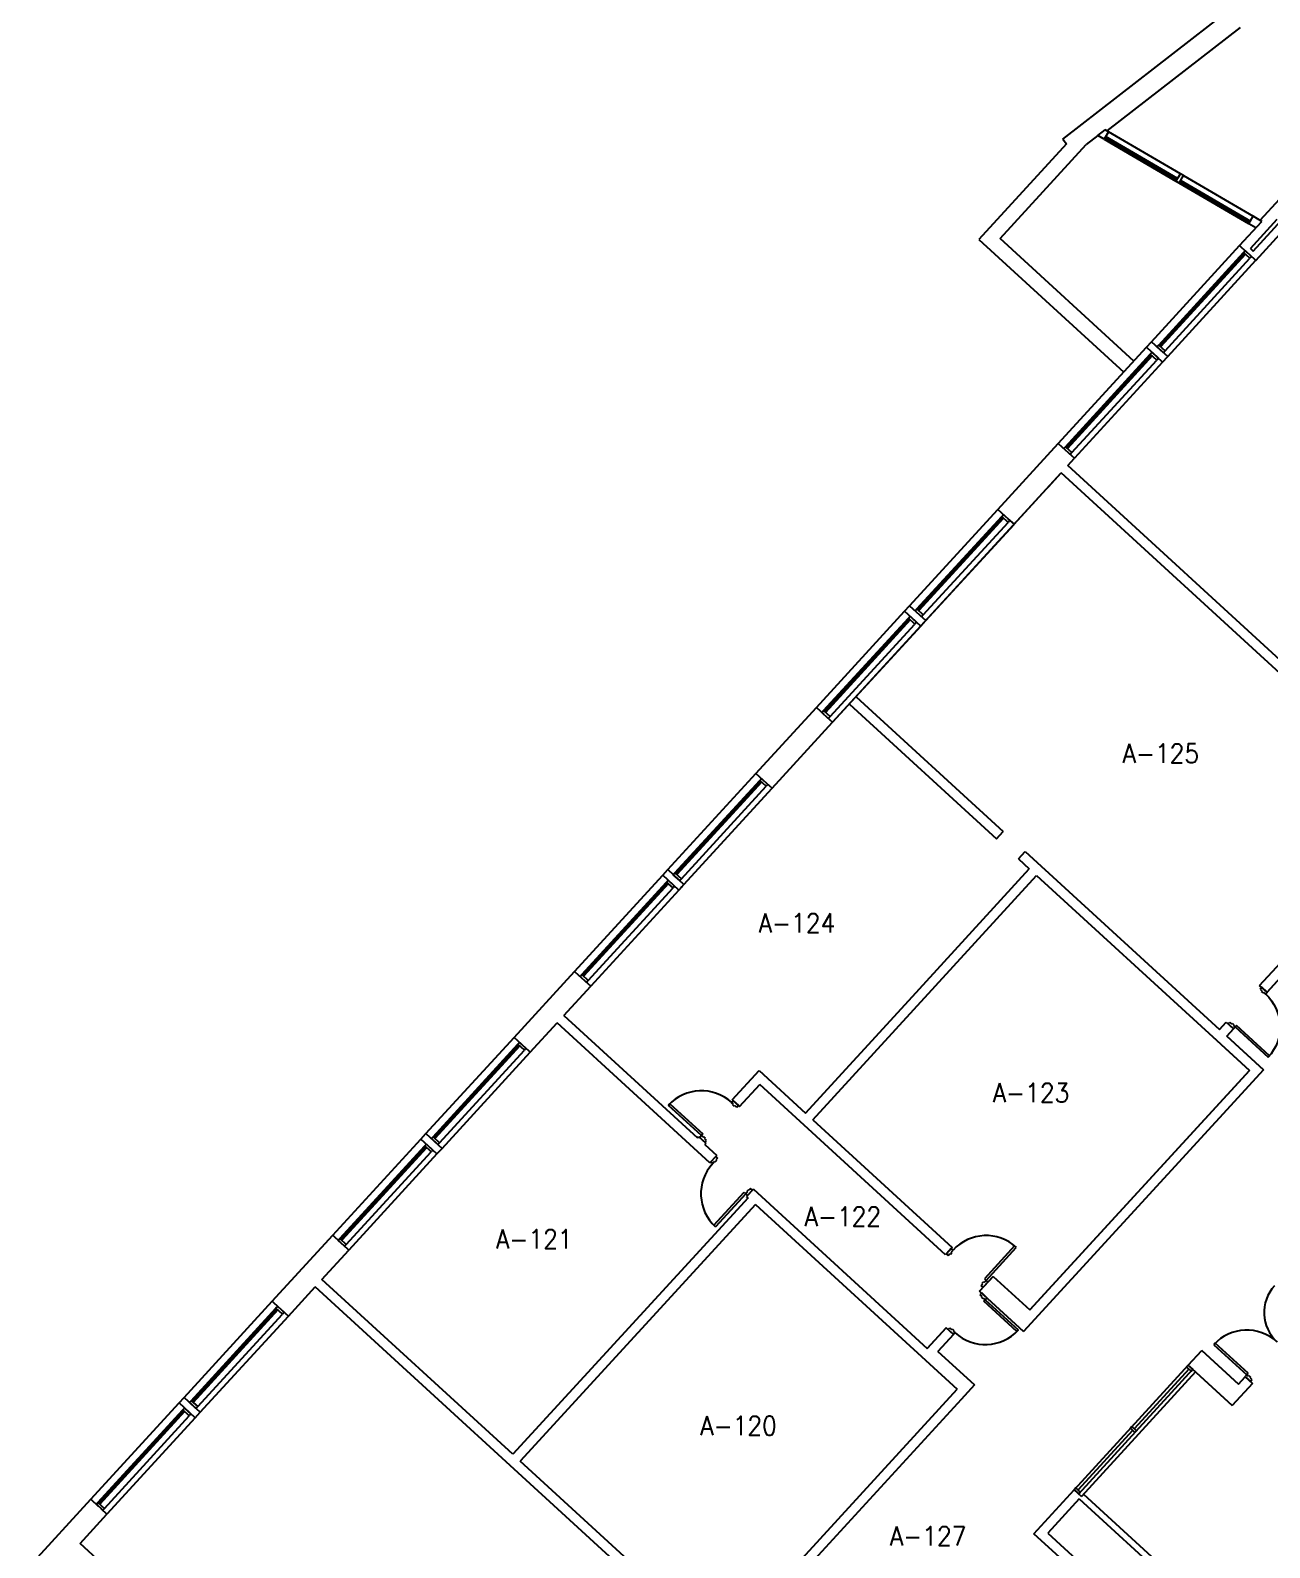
# Model space of a CAD drawing. Header units: inches. Extents: x -2 to 15026, y -1056 to 7065.
# Drawn here: x 570 to 1567, y 636 to 1857 of the extents above; entities that cross this region are included whole.
import ezdxf
from ezdxf.enums import TextEntityAlignment as Align

# ---------------------------------------------------------------- set-up
doc = ezdxf.new("R2010")
doc.units = ezdxf.units.IN
doc.header["$LTSCALE"] = 48
doc.header["$MEASUREMENT"] = 0
doc.layers.get('0').update_dxf_attribs({"linetype": 'CONTINUOUS'})
for name, color, linetype in [('A-DOOR', 5, 'CONTINUOUS'), ('A-GLAZ', 1, 'CONTINUOUS'), ('A-GLAZ-DETL', 5, 'CONTINUOUS'), ('A-WALL', 7, 'CONTINUOUS'), ('A-WALL-SILL', 3, 'CONTINUOUS'), ('SP-RMNO', 7, 'CONTINUOUS'), ('SP-ROOM', 7, 'CONTINUOUS'), ('SP-ROOMF', 7, 'CONTINUOUS')]:
    doc.layers.add(name, color=color, linetype=linetype)
doc.styles.add('ROMANS', font='ROMANS', dxfattribs={"width": 0.78})

# ---------------------------------------------------------------- blocks, each defined once
blk = doc.blocks.new('FMGRM1')
at = {"style": 'ROMANS', "width": 0.9}
for tag, p in [('DATA1', (0, -0.284)), ('DATA2', (0, -0.443)), ('DATA3', (0, -0.602)), ('DATA4', (0, -0.762)), ('DATA5', (0, -0.921))]:
    blk.add_attdef(tag, text='', height=0.117, dxfattribs=at).set_placement(p, align=Align.CENTER)
at = {"layer": 'SP-RMNO', "style": 'ROMANS', "width": 0.9}
blk.add_attdef('RMNUMB', text='', height=0.16, dxfattribs=at).set_placement((0, 0), align=Align.MIDDLE)

msp = doc.modelspace()

# ---------------------------------------------------------------- linework, layer by layer
at = {"layer": 'A-DOOR', "linetype": 'Continuous'}
for p, q in [((1560.8, 1087.2), (1559.4, 1085.7)), ((1565, 1083.3), (1560.8, 1087.2)), ((1559.4, 1085.7), (1560.9, 1084.4)), ((1560.9, 1084.4), (1560.4, 1083.9)), ((1560.4, 1083.9), (1561.8, 1082.7)), ((1561.8, 1082.7), (1562.2, 1083.1)), ((1562.2, 1083.1), (1563.7, 1081.8)), ((1563.7, 1081.8), (1565, 1083.3)), ((1533.8, 1057.7), (1535.1, 1059.2)), ((1538, 1053.8), (1533.8, 1057.7)), ((1535.1, 1059.2), (1536.5, 1057.8)), ((1536.5, 1057.8), (1537, 1058.3)), ((1537, 1058.3), (1538.3, 1057)), ((1538.3, 1057), (1537.9, 1056.6)), ((1537.9, 1056.6), (1539.4, 1055.3)), ((1539.4, 1055.3), (1538, 1053.8)), ((1540.5, 1056.6), (1539.4, 1055.3)), ((1539.4, 1055.3), (1565.9, 1030.9)), ((1567.1, 1032.2), (1540.5, 1056.6)), ((1565.9, 1030.9), (1567.1, 1032.2)), ((1083.5, 992.2), (1084.6, 993.5)), ((1110, 967.9), (1083.5, 992.2)), ((1084.6, 993.5), (1111.2, 969.2)), ((1134.3, 994.4), (1135.7, 995.9)), ((1135.8, 993.1), (1134.3, 994.4)), ((1135.3, 992.6), (1135.8, 993.1)), ((1136.7, 991.4), (1135.3, 992.6)), ((1135.7, 995.9), (1139.9, 992)), ((1137.1, 991.8), (1136.7, 991.4)), ((1138.6, 990.5), (1137.1, 991.8)), ((1139.9, 992), (1138.6, 990.5)), ((1110, 967.9), (1108.7, 966.4)), ((1108.7, 966.4), (1112.9, 962.5)), ((1111.2, 969.2), (1110, 967.9)), ((1111.4, 966.6), (1110, 967.9)), ((1111.9, 967), (1111.4, 966.6)), ((1113.2, 965.8), (1111.9, 967)), ((1112.8, 965.3), (1113.2, 965.8)), ((1114.2, 964), (1112.8, 965.3)), ((1112.9, 962.5), (1114.2, 964)), ((1117.6, 946.8), (1121.5, 951)), ((1119.1, 945.5), (1117.6, 946.8)), ((1120.4, 946.9), (1119.1, 945.5)), ((1120.9, 946.5), (1120.4, 946.9)), ((1122.2, 947.8), (1120.9, 946.5)), ((1121.5, 951), (1123, 949.7)), ((1123, 949.7), (1121.7, 948.3)), ((1121.7, 948.3), (1122.2, 947.8)), ((1120, 895.8), (1144.4, 922.3)), ((1145.7, 921.1), (1121.3, 894.6)), ((1144.4, 922.3), (1145.7, 921.1)), ((1147, 922.6), (1145.7, 921.1)), ((1145.7, 921.1), (1147.1, 919.8)), ((1147.8, 924.4), (1146.5, 923)), ((1146.5, 923), (1147, 922.6)), ((1147.1, 919.8), (1151, 924)), ((1148.2, 923.9), (1147.8, 924.4)), ((1149.5, 925.4), (1148.2, 923.9)), ((1151, 924), (1149.5, 925.4)), ((1121.3, 894.6), (1120, 895.8)), ((1362, 879.2), (1337.7, 852.6)), ((1363.3, 878), (1362, 879.2)), ((1311, 877.1), (1307.1, 872.9)), ((1307.1, 872.9), (1308.6, 871.5)), ((1308.6, 871.5), (1309.9, 873)), ((1309.9, 873), (1310.4, 872.5)), ((1310.4, 872.5), (1311.6, 873.9)), ((1312.5, 875.8), (1311, 877.1)), ((1311.2, 874.3), (1312.5, 875.8)), ((1311.6, 873.9), (1311.2, 874.3)), ((1339, 851.4), (1363.3, 878)), ((1335.1, 847.2), (1336.4, 848.6)), ((1336.6, 845.9), (1335.1, 847.2)), ((1336, 849.1), (1337.2, 850.4)), ((1336.4, 848.6), (1336, 849.1)), ((1340.5, 850.1), (1336.6, 845.9)), ((1337.2, 850.4), (1337.7, 850)), ((1337.7, 852.6), (1339, 851.4)), ((1337.7, 850), (1339, 851.4)), ((1339, 851.4), (1340.5, 850.1)), ((1335.5, 841.3), (1334.1, 839.8)), ((1334.1, 839.8), (1335.6, 838.5)), ((1335.6, 838.5), (1335.1, 838)), ((1335.1, 838), (1336.5, 836.8)), ((1339.7, 837.4), (1335.5, 841.3)), ((1336.5, 836.8), (1336.9, 837.2)), ((1336.9, 837.2), (1338.4, 835.9)), ((1337.2, 834.6), (1338.4, 835.9)), ((1363.7, 810.3), (1337.2, 834.6)), ((1338.4, 835.9), (1339.7, 837.4)), ((1338.4, 835.9), (1364.9, 811.6)), ((1308.5, 811.8), (1309.8, 813.3)), ((1312.7, 807.9), (1308.5, 811.8)), ((1309.8, 813.3), (1311.2, 812)), ((1311.2, 812), (1311.7, 812.4)), ((1311.7, 812.4), (1313, 811.2)), ((1313, 811.2), (1312.6, 810.7)), ((1312.6, 810.7), (1314, 809.4)), ((1314, 809.4), (1312.7, 807.9)), ((1364.9, 811.6), (1363.7, 810.3)), ((1523.4, 801), (1522.2, 799.7)), ((1522.2, 799.7), (1548.7, 775.4)), ((1549.9, 776.7), (1523.4, 801)), ((1548.7, 775.4), (1547.4, 773.9)), ((1547.4, 773.9), (1551.6, 770)), ((1548.7, 775.4), (1549.9, 776.7)), ((1550.2, 774.1), (1548.7, 775.4)), ((1550.6, 774.6), (1550.2, 774.1)), ((1552, 773.3), (1550.6, 774.6)), ((1551.6, 772.8), (1552, 773.3)), ((1553, 771.5), (1551.6, 772.8)), ((1551.6, 770), (1553, 771.5))]:
    msp.add_line(p, q, dxfattribs=at)
for centre, radius, start, end in [((1594.7, 825.5), 32, 137.5, 227.5), ((1548.7, 775.4), 36, 47.5, 137.5)]:
    msp.add_arc(centre, radius, start, end, dxfattribs=at)
at = {"layer": 'A-DOOR', "linetype": 'Continuous', "extrusion": (0, 0, -1)}
msp.add_ellipse((1539.4, 1055.3), major_axis=(-25.5, 25.5), ratio=1, start_param=1.527163, end_param=3.097959, dxfattribs=at)
at = {"layer": 'A-DOOR', "linetype": 'Continuous'}
for centre, major_axis, start_param, end_param in [((1110, 967.9), (-25.5, 25.5), -1.527163, 0.043633), ((1145.7, 921.1), (25.5, 25.5), 1.61443, 3.185226), ((1339, 851.4), (25.5, 25.5), 0.043633, 1.614429), ((1338.4, 835.9), (-25.5, 25.5), 1.61443, 3.185226)]:
    msp.add_ellipse(centre, major_axis=major_axis, ratio=1, start_param=start_param, end_param=end_param, dxfattribs=at)
at = {"layer": 'A-GLAZ', "linetype": 'Continuous'}
for p, q in [((1492.5, 1737.1), (1434.7, 1770.9)), ((1493, 1737.9), (1435.2, 1771.8)), ((1495.1, 1735.6), (1551.1, 1702.8)), ((1495.6, 1736.4), (1551.7, 1703.6)), ((1477.9, 1603.9), (1546.1, 1678.4)), ((1546.9, 1677.7), (1478.6, 1603.3)), ((1547.6, 1677.1), (1479.4, 1602.6)), ((1483, 1599.2), (1551.3, 1673.7)), ((1402.9, 1522.1), (1471.1, 1596.6)), ((1471.9, 1595.9), (1403.6, 1521.4)), ((1472.6, 1595.2), (1404.4, 1520.8)), ((1408.1, 1517.4), (1476.3, 1591.8)), ((1283.3, 1391.6), (1351.6, 1466.1)), ((1352.3, 1465.4), (1284.1, 1390.9)), ((1353, 1464.7), (1284.8, 1390.3)), ((1288.5, 1386.9), (1356.7, 1461.3)), ((1208.3, 1309.8), (1276.6, 1384.2)), ((1277.3, 1383.6), (1209.1, 1309.1)), ((1278, 1382.9), (1209.8, 1308.4)), ((1213.5, 1305), (1281.7, 1379.5)), ((1088.7, 1179.3), (1157, 1253.7)), ((1157.7, 1253.1), (1089.5, 1178.6)), ((1158.5, 1252.4), (1090.2, 1177.9)), ((1093.9, 1174.5), (1162.1, 1249)), ((1013.8, 1097.4), (1082, 1171.9)), ((1082.7, 1171.2), (1014.5, 1096.8)), ((1083.5, 1170.6), (1015.2, 1096.1)), ((1018.9, 1092.7), (1087.2, 1167.2)), ((894.2, 966.9), (962.4, 1041.4)), ((963.1, 1040.7), (894.9, 966.3)), ((963.9, 1040.1), (895.7, 965.6)), ((899.3, 962.2), (967.6, 1036.7)), ((819.2, 885.1), (887.4, 959.6)), ((888.2, 958.9), (819.9, 884.4)), ((888.9, 958.2), (820.7, 883.8)), ((824.3, 880.4), (892.6, 954.8)), ((699.6, 754.6), (767.8, 829.1)), ((768.6, 828.4), (700.3, 753.9)), ((769.3, 827.7), (701.1, 753.3)), ((704.8, 749.9), (773, 824.3)), ((1413.5, 679.6), (1505.4, 779.9)), ((1502.2, 780.1), (1458.3, 732.2)), ((624.6, 672.8), (692.9, 747.2)), ((693.6, 746.6), (625.4, 672.1)), ((694.3, 745.9), (626.1, 671.4)), ((629.8, 668), (698, 742.5)), ((1456.9, 730.7), (1413, 682.8))]:
    msp.add_line(p, q, dxfattribs=at)
msp.add_point((1094, 1167.8), dxfattribs=at)
msp.add_point((1094, 1167.8), dxfattribs=at)
msp.add_point((1094, 1167.8), dxfattribs=at)
at = {"layer": 'A-GLAZ-DETL', "linetype": 'Continuous'}
for p, q in [((1433.9, 1769.6), (1428.9, 1772.5)), ((1437.4, 1775.6), (1433.9, 1769.6)), ((1437.4, 1775.6), (1434.8, 1777.2)), ((1491.7, 1735.8), (1495.3, 1741.8)), ((1494.3, 1734.3), (1491.7, 1735.8)), ((1494.3, 1734.3), (1497.9, 1740.3)), ((1497.9, 1740.3), (1495.3, 1741.8)), ((1550.4, 1701.5), (1553.9, 1707.5)), ((1556.1, 1698.2), (1550.4, 1701.5)), ((1560.9, 1703.4), (1553.9, 1707.5)), ((1559.5, 1704.3), (1560.9, 1703.4)), ((1546.1, 1678.4), (1547.5, 1679.9)), ((1551.3, 1673.7), (1546.1, 1678.4)), ((1547.5, 1679.9), (1552.6, 1675.2)), ((1552.6, 1675.2), (1551.3, 1673.7)), ((1476.5, 1602.5), (1477.9, 1603.9)), ((1481.7, 1597.7), (1476.5, 1602.5)), ((1477.9, 1603.9), (1483, 1599.2)), ((1483, 1599.2), (1481.7, 1597.7)), ((1471.1, 1596.6), (1472.5, 1598.1)), ((1476.3, 1591.8), (1471.1, 1596.6)), ((1472.5, 1598.1), (1477.6, 1593.3)), ((1477.6, 1593.3), (1476.3, 1591.8)), ((1401.5, 1520.6), (1402.9, 1522.1)), ((1406.7, 1515.9), (1401.5, 1520.6)), ((1402.9, 1522.1), (1408.1, 1517.4)), ((1408.1, 1517.4), (1406.7, 1515.9)), ((1351.6, 1466.1), (1352.9, 1467.6)), ((1356.7, 1461.3), (1351.6, 1466.1)), ((1352.9, 1467.6), (1358.1, 1462.8)), ((1358.1, 1462.8), (1356.7, 1461.3)), ((1276.6, 1384.2), (1277.9, 1385.7)), ((1281.7, 1379.5), (1276.6, 1384.2)), ((1277.9, 1385.7), (1283.1, 1381)), ((1283.1, 1381), (1281.7, 1379.5)), ((1282, 1390.1), (1283.3, 1391.6)), ((1287.1, 1385.4), (1282, 1390.1)), ((1283.3, 1391.6), (1288.5, 1386.9)), ((1288.5, 1386.9), (1287.1, 1385.4)), ((1207, 1308.3), (1208.3, 1309.8)), ((1212.1, 1303.6), (1207, 1308.3)), ((1208.3, 1309.8), (1213.5, 1305)), ((1213.5, 1305), (1212.1, 1303.6)), ((1157, 1253.7), (1158.3, 1255.2)), ((1162.1, 1249), (1157, 1253.7)), ((1158.3, 1255.2), (1163.5, 1250.5)), ((1163.5, 1250.5), (1162.1, 1249)), ((1082, 1171.9), (1083.3, 1173.4)), ((1087.2, 1167.2), (1082, 1171.9)), ((1083.3, 1173.4), (1088.5, 1168.6)), ((1087.4, 1177.8), (1088.7, 1179.3)), ((1092.6, 1173.1), (1087.4, 1177.8)), ((1088.7, 1179.3), (1093.9, 1174.5)), ((1093.9, 1174.5), (1092.6, 1173.1)), ((1088.5, 1168.6), (1087.2, 1167.2)), ((1012.4, 1096), (1013.8, 1097.4)), ((1017.6, 1091.2), (1012.4, 1096)), ((1013.8, 1097.4), (1018.9, 1092.7)), ((1018.9, 1092.7), (1017.6, 1091.2)), ((962.4, 1041.4), (963.8, 1042.9)), ((967.6, 1036.7), (962.4, 1041.4)), ((963.8, 1042.9), (968.9, 1038.2)), ((968.9, 1038.2), (967.6, 1036.7)), ((892.8, 965.5), (894.2, 966.9)), ((898, 960.7), (892.8, 965.5)), ((894.2, 966.9), (899.3, 962.2)), ((887.4, 959.6), (888.8, 961)), ((892.6, 954.8), (887.4, 959.6)), ((888.8, 961), (893.9, 956.3)), ((893.9, 956.3), (892.6, 954.8)), ((899.3, 962.2), (898, 960.7)), ((817.8, 883.6), (819.2, 885.1)), ((823, 878.9), (817.8, 883.6)), ((819.2, 885.1), (824.3, 880.4)), ((824.3, 880.4), (823, 878.9)), ((767.8, 829.1), (769.2, 830.5)), ((769.2, 830.5), (774.4, 825.8)), ((773, 824.3), (767.8, 829.1)), ((774.4, 825.8), (773, 824.3)), ((692.9, 747.2), (694.2, 748.7)), ((698, 742.5), (692.9, 747.2)), ((694.2, 748.7), (699.4, 744)), ((698.3, 753.1), (699.6, 754.6)), ((703.4, 748.4), (698.3, 753.1)), ((699.6, 754.6), (704.8, 749.9)), ((704.8, 749.9), (703.4, 748.4)), ((699.4, 744), (698, 742.5)), ((623.3, 671.3), (624.6, 672.8)), ((624.6, 672.8), (629.8, 668)), ((628.4, 666.6), (623.3, 671.3)), ((629.8, 668), (628.4, 666.6))]:
    msp.add_line(p, q, dxfattribs=at)
for points in [[(1501.7, 783.3), (1500.3, 781.8), (1504, 778.4), (1505.4, 779.9)], [(1456.4, 733.9), (1455.1, 732.4), (1458.8, 729), (1460.1, 730.5)], [(1411.2, 684.5), (1409.8, 683), (1413.5, 679.6), (1414.8, 681.1)]]:
    msp.add_lwpolyline(points, close=True, dxfattribs=at)
at = {"layer": 'A-WALL', "linetype": 'Continuous'}
for p, q in [((1400.7, 1769.7), (1533.5, 1872.6)), ((1436.4, 1776.3), (1543.7, 1859.5)), ((1428.9, 1772.5), (1419.6, 1765.4)), ((1428.9, 1772.5), (1434.8, 1777.2)), ((1403.7, 1765.8), (1333.3, 1688.9)), ((1350.3, 1689.7), (1419.6, 1765.4)), ((1400.7, 1769.7), (1403.7, 1765.8)), ((1559.5, 1704.3), (1575.4, 1721.6)), ((1543, 1683.9), (1560.9, 1703.4)), ((1551.6, 1681.5), (1573.3, 1705.1)), ((1553.8, 1679.4), (1579.5, 1707.5)), ((1556, 1672), (1584, 1702.5)), ((1333.3, 1688.9), (1449.8, 1582.2)), ((1457.9, 1591), (1350.3, 1689.7)), ((1548.9, 1678.5), (1543, 1683.9)), ((1556, 1672), (1551.2, 1676.5)), ((1551.6, 1681.5), (1553.8, 1679.4)), ((1468.1, 1602.1), (1472.1, 1606.5)), ((1481, 1590.2), (1468.1, 1602.1)), ((1472.1, 1606.5), (1485.1, 1594.7)), ((1481, 1590.2), (1485.1, 1594.7)), ((1348.5, 1471.6), (1397.1, 1524.7)), ((1397.1, 1524.7), (1403, 1519.3)), ((1405.2, 1517.3), (1410.1, 1512.8)), ((1404.7, 1506.9), (1410.1, 1512.8)), ((1726.4, 1212.1), (1404.7, 1506.9)), ((1215.5, 1300.4), (1399.3, 1501)), ((1361.5, 1459.7), (1399.3, 1501)), ((1389.2, 1489.9), (1399.3, 1501)), ((1721, 1206.2), (1399.3, 1501)), ((1354.4, 1466.2), (1348.5, 1471.6)), ((1290.6, 1382.2), (1361.5, 1459.6)), ((1356.6, 1464.2), (1361.5, 1459.7)), ((1273.5, 1389.8), (1277.5, 1394.2)), ((1277.5, 1394.2), (1290.6, 1382.2)), ((1286.5, 1377.8), (1273.5, 1389.8)), ((1286.5, 1377.8), (1290.6, 1382.2)), ((1286.5, 1377.8), (1215.6, 1300.4)), ((1234.5, 1321), (1352.7, 1212.7)), ((1153.9, 1259.3), (1202.6, 1312.4)), ((1202.6, 1312.4), (1208.4, 1306.9)), ((1229.1, 1315.1), (1347.3, 1206.8)), ((1166.9, 1247.4), (1215.5, 1300.4)), ((1210.7, 1304.9), (1215.5, 1300.4)), ((1159.8, 1253.9), (1153.9, 1259.3)), ((1096, 1169.9), (1166.9, 1247.4)), ((1162, 1251.8), (1166.9, 1247.4)), ((1162, 1251.8), (1162, 1251.8)), ((1347.3, 1206.8), (1352.7, 1212.7)), ((1365, 1190.6), (1370.4, 1196.5)), ((1370.4, 1196.5), (1526.7, 1053.3)), ((1365, 1190.6), (1373.8, 1182.5)), ((1078.9, 1177.4), (1083, 1181.9)), ((1091.9, 1165.5), (1078.9, 1177.4)), ((1083, 1181.9), (1096, 1169.9)), ((1199.7, 980.6), (1379.7, 1177.1)), ((1276.9, 1076.7), (1373.8, 1182.5)), ((1379.7, 1177.1), (1521.3, 1047.4)), ((1096, 1169.9), (1091.9, 1165.5)), ((1559.1, 1088.7), (1586.2, 1118.2)), ((1559.1, 1088.7), (1586.2, 1118.2)), ((959.3, 1046.9), (1008, 1100)), ((1008, 1100), (1013.9, 1094.6)), ((1565, 1083.3), (1581.2, 1101)), ((1581.2, 1101), (1565, 1083.3)), ((999.4, 1064.5), (1021, 1088.1)), ((1016.1, 1092.6), (1021, 1088.1)), ((1565, 1083.3), (1559.1, 1088.7)), ((1565, 1083.3), (1559.1, 1088.7)), ((1193.8, 986), (1276.9, 1076.7)), ((999.4, 1064.5), (1106.8, 966.1)), ((972.3, 1035), (994, 1058.6)), ((1116.9, 946), (994, 1058.6)), ((1526.7, 1053.3), (1532.1, 1059.2)), ((1526.7, 1053.3), (1532.1, 1059.2)), ((1532.1, 1059.2), (1538, 1053.8)), ((1532.1, 1059.2), (1538, 1053.8)), ((1532.6, 1047.9), (1538, 1053.8)), ((1538, 1053.8), (1532.6, 1047.9)), ((965.2, 1041.5), (959.3, 1046.9)), ((967.4, 1039.5), (972.3, 1035)), ((1521.3, 1047.4), (1550.8, 1020.4)), ((1550.8, 1020.4), (1521.3, 1047.4)), ((1562.1, 1020.9), (1532.6, 1047.9)), ((1532.6, 1047.9), (1562.1, 1020.9)), ((1134.8, 996.6), (1156.5, 1020.2)), ((1156.5, 1020.2), (1193.8, 986)), ((1562.1, 1020.9), (1369.2, 810.4)), ((1562.1, 1020.9), (1369.2, 810.4)), ((1550.8, 1020.4), (1374.1, 827.6)), ((1374.1, 827.6), (1550.8, 1020.4)), ((1140.7, 991.2), (1157, 1008.9)), ((1306.4, 872), (1157, 1008.9)), ((1134.8, 996.6), (1140.7, 991.2)), ((1199.7, 980.6), (1311.8, 877.9)), ((884.3, 965.1), (888.4, 969.5)), ((897.3, 953.2), (884.3, 965.1)), ((888.4, 969.5), (901.4, 957.6)), ((1106.8, 966.1), (1107.8, 967.2)), ((1107.8, 967.2), (1113.7, 961.8)), ((897.3, 953.2), (901.4, 957.6)), ((1112.7, 960.7), (1113.7, 961.8)), ((1112.7, 960.7), (1122.3, 951.9)), ((1116.9, 946), (1122.3, 951.9)), ((1147.5, 917.9), (958.3, 711.5)), ((1151.8, 924.9), (1146.4, 919)), ((1147.5, 917.9), (1146.4, 919)), ((1151.8, 924.9), (1291.6, 796.7)), ((1153.4, 912.5), (964.2, 706.1)), ((1153.4, 912.5), (1315.7, 763.8)), ((764.8, 834.6), (813.4, 887.7)), ((813.4, 887.7), (819.3, 882.3)), ((821.5, 880.3), (826.4, 875.8)), ((804.8, 852.2), (826.4, 875.8)), ((1311.8, 877.9), (1306.4, 872)), ((1344.6, 854.6), (1333.8, 842.8)), ((1333.8, 842.8), (1344.6, 854.6)), ((1344.6, 854.6), (1374.1, 827.6)), ((1344.6, 854.6), (1374.1, 827.6)), ((777.8, 822.7), (799.4, 846.3)), ((1121.1, 551.5), (799.4, 846.3)), ((958.3, 711.5), (804.8, 852.2)), ((1333.8, 842.8), (1369.2, 810.4)), ((1369.2, 810.4), (1333.8, 842.8)), ((770.7, 829.2), (764.8, 834.6)), ((772.9, 827.2), (777.8, 822.7)), ((1306.8, 813.3), (1291.6, 796.7)), ((1291.6, 796.7), (1306.8, 813.3)), ((1312.7, 807.9), (1300.2, 794.3)), ((1312.7, 807.9), (1300.2, 794.3)), ((1312.7, 807.9), (1306.8, 813.3)), ((1306.8, 813.3), (1312.7, 807.9)), ((1329.7, 767.3), (1300.2, 794.3)), ((1300.2, 794.3), (1329.7, 767.3)), ((1501.7, 783.3), (1512.5, 795.1)), ((1501.7, 783.3), (1512.5, 795.1)), ((1542, 768), (1512.5, 795.1)), ((1512.5, 795.1), (1542, 768)), ((1501.7, 783.3), (1409.8, 683)), ((1501.7, 783.3), (1537.1, 750.8)), ((1537.1, 750.8), (1501.7, 783.3)), ((1542, 768), (1547.4, 773.9)), ((1542, 768), (1547.4, 773.9)), ((1547.4, 773.9), (1553.3, 768.5)), ((1547.4, 773.9), (1553.3, 768.5)), ((689.8, 752.8), (693.8, 757.2)), ((693.8, 757.2), (706.8, 745.3)), ((1157.9, 591.7), (1315.7, 763.8)), ((1329.7, 767.3), (1318.9, 755.5)), ((1329.7, 767.3), (1318.9, 755.5)), ((1553.3, 768.5), (1537.1, 750.8)), ((1553.3, 768.5), (1537.1, 750.8)), ((702.8, 740.9), (689.8, 752.8)), ((702.8, 740.9), (706.8, 745.3)), ((1318.9, 755.5), (1189.2, 613.9)), ((1126.5, 557.4), (964.2, 706.1)), ((570.2, 622.3), (618.8, 675.3)), ((618.8, 675.3), (624.7, 669.9)), ((1377.4, 647.6), (1409.8, 683)), ((1377.4, 647.6), (1409.8, 683)), ((1414, 675.7), (1388.7, 648.1)), ((1414, 675.7), (1388.7, 648.1)), ((1409.8, 683), (1415.7, 677.6)), ((1409.8, 683), (1415.7, 677.6)), ((1414, 675.7), (1735.7, 380.9)), ((1417.4, 679.4), (1739.1, 384.6)), ((610.2, 639.8), (631.8, 663.4)), ((627, 667.9), (631.8, 663.4)), ((1377.4, 647.6), (1406.9, 620.6)), ((1406.9, 620.6), (1377.4, 647.6)), ((1388.7, 648.1), (1418.2, 621.1)), ((1388.7, 648.1), (1418.2, 621.1)), ((873, 399.1), (610.2, 639.8))]:
    msp.add_line(p, q, dxfattribs=at)
at = {"layer": 'A-WALL-SILL', "linetype": 'Continuous'}
for p, q in [((1495.3, 1741.8), (1437.4, 1775.6)), ((1433.9, 1769.6), (1491.7, 1735.8)), ((1550.4, 1701.5), (1494.3, 1734.3)), ((1497.9, 1740.3), (1553.9, 1707.5)), ((1472.1, 1606.5), (1543, 1683.9)), ((1485.1, 1594.6), (1556, 1672.1)), ((1397.1, 1524.7), (1468.1, 1602.1)), ((1481, 1590.2), (1410.1, 1512.8)), ((1277.5, 1394.2), (1348.5, 1471.6)), ((1202.6, 1312.4), (1273.5, 1389.8)), ((1083, 1181.9), (1153.9, 1259.3)), ((1008, 1100), (1078.9, 1177.4)), ((1091.9, 1165.5), (1021, 1088.1)), ((888.4, 969.5), (959.3, 1046.9)), ((901.4, 957.6), (972.3, 1035)), ((813.4, 887.7), (884.3, 965.1)), ((897.3, 953.2), (826.4, 875.8)), ((693.8, 757.2), (764.8, 834.6)), ((706.8, 745.3), (777.8, 822.7)), ((1501.7, 783.3), (1409.8, 683)), ((1507.6, 777.8), (1415.7, 677.6)), ((618.8, 675.3), (689.8, 752.8)), ((702.8, 740.9), (631.8, 663.4))]:
    msp.add_line(p, q, dxfattribs=at)

# ---------------------------------------------------------------- block references
at = {"layer": 'SP-ROOM', "linetype": 'Continuous'}
ref = msp.add_blockref('FMGRM1', (1479.6, 1275.4), dxfattribs=dict(at, xscale=96, yscale=96, zscale=96))
ref.add_attrib('RMNUMB', 'A-125', dxfattribs={"layer": 'SP-RMNO', "height": 15.36, "style": 'ROMANS', "width": 0.9}).set_placement((1479.6, 1275.4), align=Align.MIDDLE)
ref = msp.add_blockref('FMGRM1', (1186.9, 1138.9), dxfattribs=dict(at, xscale=96, yscale=96, zscale=96))
ref.add_attrib('RMNUMB', 'A-124', dxfattribs={"layer": 'SP-RMNO', "height": 15.36, "style": 'ROMANS', "width": 0.9}).set_placement((1186.9, 1138.9), align=Align.MIDDLE)
ref = msp.add_blockref('FMGRM1', (1375.2, 1002.4), dxfattribs=dict(at, xscale=96, yscale=96, zscale=96))
ref.add_attrib('RMNUMB', 'A-123', dxfattribs={"layer": 'SP-RMNO', "height": 15.36, "style": 'ROMANS', "width": 0.9}).set_placement((1375.2, 1002.4), align=Align.MIDDLE)
ref = msp.add_blockref('FMGRM1', (975.6, 884.7), dxfattribs=dict(at, xscale=96, yscale=96, zscale=96))
ref.add_attrib('RMNUMB', 'A-121', dxfattribs={"layer": 'SP-RMNO', "height": 15.36, "style": 'ROMANS', "width": 0.9}).set_placement((975.6, 884.7), align=Align.MIDDLE)
ref = msp.add_blockref('FMGRM1', (1139.9, 734.5), dxfattribs=dict(at, xscale=96, yscale=96, zscale=96))
ref.add_attrib('RMNUMB', 'A-120', dxfattribs={"layer": 'SP-RMNO', "height": 15.36, "style": 'ROMANS', "width": 0.9}).set_placement((1139.9, 734.5), align=Align.MIDDLE)
at = {"layer": 'SP-ROOMF', "linetype": 'Continuous'}
ref = msp.add_blockref('FMGRM1', (1223.8, 902.8), dxfattribs=dict(at, xscale=96, yscale=96, zscale=96))
ref.add_attrib('RMNUMB', 'A-122', dxfattribs={"layer": 'SP-RMNO', "height": 15.36, "style": 'ROMANS', "width": 0.9}).set_placement((1223.8, 902.8), align=Align.MIDDLE)
ref = msp.add_blockref('FMGRM1', (1292.4, 645.7), dxfattribs=dict(at, xscale=96, yscale=96, zscale=96))
ref.add_attrib('RMNUMB', 'A-127', dxfattribs={"layer": 'SP-RMNO', "height": 15.36, "style": 'ROMANS', "width": 0.9}).set_placement((1292.4, 645.7), align=Align.MIDDLE)

doc.saveas('drawing.dxf')
